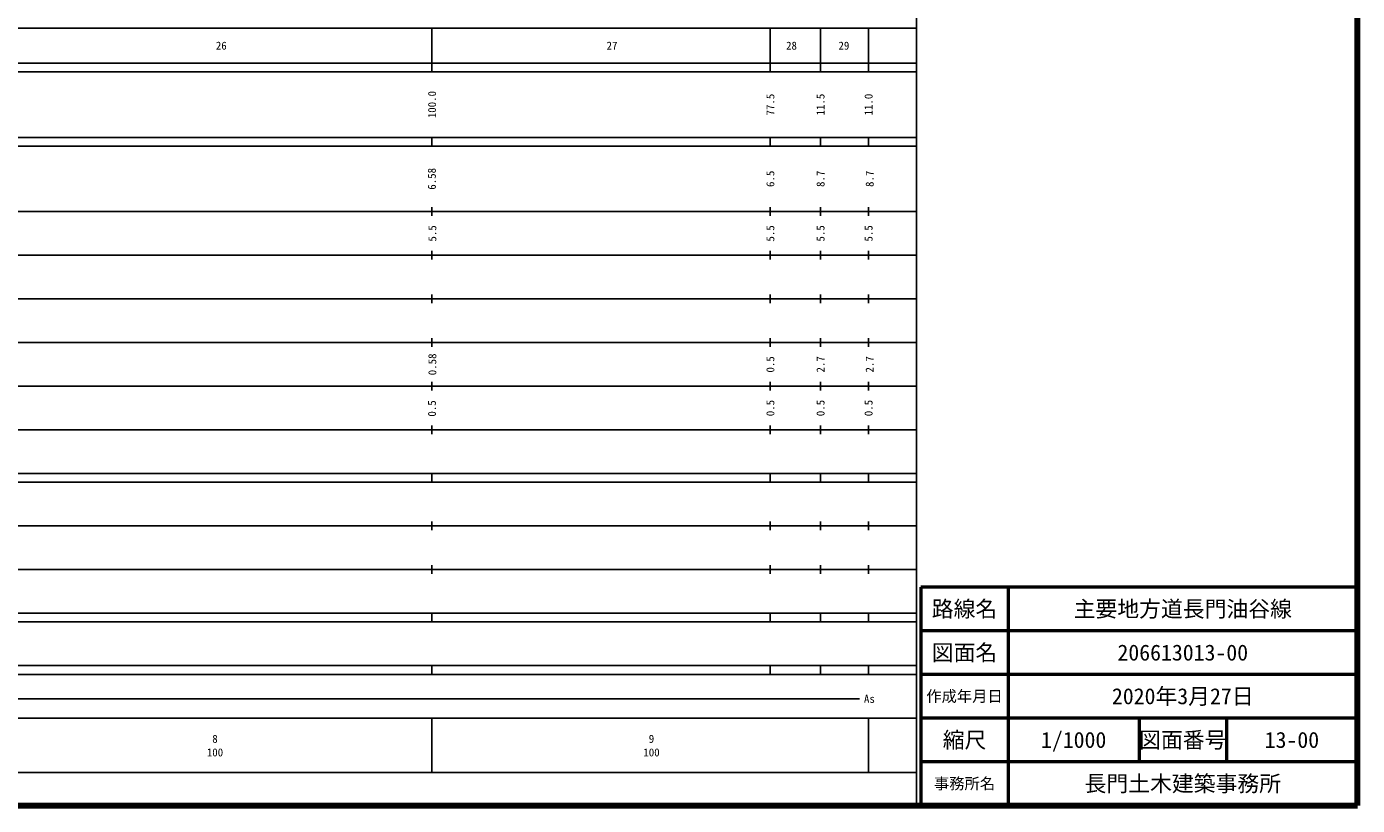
# Model space of a CAD drawing. Units: millimetres on the paper, enlarged 1000 times. Extents: x 40000 to 680000, y 20000 to 380000.
# Drawn here: x 375134 to 680000, y 20000 to 198357 of the extents above; entities that cross this region are included whole.
import ezdxf
from ezdxf.enums import TextEntityAlignment as Align

# ---------------------------------------------------------------- set-up
doc = ezdxf.new("R2010")
doc.units = ezdxf.units.MM
doc.header["$LTSCALE"] = 1000
for name, color, linetype, lineweight in [('M-TTL', 2, 'Continuous', 140), ('M-TTL-BAND', 7, 'Continuous', 25), ('M-TTL-FRAM', 2, 'Continuous', 50), ('M-TTL-LINE', 7, 'Continuous', 50), ('M-TTL-TXT', 7, 'Continuous', 13)]:
    doc.layers.add(name, color=color, linetype=linetype, lineweight=lineweight)
doc.styles.add('ＭＳ ゴシック', font='')
doc.styles.get('ＭＳ ゴシック').set_extended_font_data('MS Gothic')

msp = doc.modelspace()

# ---------------------------------------------------------------- linework, layer by layer
at = {"layer": 'M-TTL'}
for p, q in [((680000, 20000), (680000, 380000)), ((40000, 20000), (680000, 20000))]:
    msp.add_line(p, q, dxfattribs=at)
at = {"layer": 'M-TTL-BAND'}
for p, q in [((579000, 20000), (579000, 370000)), ((68000, 198000), (579000, 198000)), ((468000, 198000), (468000, 188000)), ((545500, 198000), (545500, 188000)), ((557000, 198000), (557000, 188000)), ((568000, 198000), (568000, 188000)), ((40000, 190000), (579000, 190000)), ((40000, 188000), (579000, 188000)), ((40000, 173000), (579000, 173000)), ((40000, 171000), (579000, 171000)), ((468000, 171000), (468000, 173000)), ((545500, 173000), (545500, 171000)), ((557000, 173000), (557000, 171000)), ((568000, 171000), (568000, 173000)), ((40000, 156000), (579000, 156000)), ((468000, 155000), (468000, 157000)), ((545500, 157000), (545500, 155000)), ((557000, 157000), (557000, 155000)), ((568000, 155000), (568000, 157000)), ((468000, 145000), (468000, 147000)), ((545500, 147000), (545500, 145000)), ((557000, 147000), (557000, 145000)), ((568000, 145000), (568000, 147000)), ((46000, 146000), (579000, 146000)), ((52000, 136000), (579000, 136000)), ((468000, 135000), (468000, 137000)), ((545500, 137000), (545500, 135000)), ((557000, 137000), (557000, 135000)), ((568000, 135000), (568000, 137000)), ((46000, 126000), (579000, 126000)), ((468000, 125000), (468000, 127000)), ((545500, 127000), (545500, 125000)), ((557000, 127000), (557000, 125000)), ((568000, 125000), (568000, 127000)), ((52000, 116000), (579000, 116000)), ((468000, 115000), (468000, 117000)), ((545500, 117000), (545500, 115000)), ((557000, 117000), (557000, 115000)), ((568000, 115000), (568000, 117000)), ((468000, 105000), (468000, 107000)), ((545500, 107000), (545500, 105000)), ((557000, 107000), (557000, 105000)), ((568000, 105000), (568000, 107000)), ((46000, 106000), (579000, 106000)), ((40000, 96000), (579000, 96000)), ((468000, 94000), (468000, 96000)), ((545500, 96000), (545500, 94000)), ((557000, 96000), (557000, 94000)), ((568000, 94000), (568000, 96000)), ((40000, 94000), (579000, 94000)), ((49000, 84000), (579000, 84000)), ((468000, 83000), (468000, 85000)), ((545500, 85000), (545500, 83000)), ((557000, 85000), (557000, 83000)), ((568000, 83000), (568000, 85000)), ((40000, 74000), (579000, 74000)), ((468000, 73000), (468000, 75000)), ((545500, 75000), (545500, 73000)), ((557000, 75000), (557000, 73000)), ((568000, 73000), (568000, 75000)), ((40000, 64000), (579000, 64000)), ((40000, 62000), (579000, 62000)), ((468000, 62000), (468000, 64000)), ((545500, 64000), (545500, 62000)), ((557000, 64000), (557000, 62000)), ((568000, 62000), (568000, 64000)), ((40000, 52000), (579000, 52000)), ((468000, 50000), (468000, 52000)), ((545500, 52000), (545500, 50000)), ((557000, 52000), (557000, 50000)), ((568000, 50000), (568000, 52000)), ((40000, 50000), (579000, 50000)), ((70805, 44406), (565903, 44406)), ((40000, 40000), (579000, 40000)), ((468000, 40000), (468000, 27500)), ((568000, 40000), (568000, 27500)), ((68000, 27500), (579000, 27500))]:
    msp.add_line(p, q, dxfattribs=at)
at = {"layer": 'M-TTL-FRAM'}
for p, q in [((680000, 70000), (580000, 70000)), ((580000, 70000), (580000, 20000))]:
    msp.add_line(p, q, dxfattribs=at)
at = {"layer": 'M-TTL-LINE'}
for p, q in [((600000, 70000), (600000, 20000)), ((680000, 60000), (580000, 60000)), ((680000, 50000), (580000, 50000)), ((680000, 40000), (580000, 40000)), ((630000, 40000), (630000, 30000)), ((650000, 40000), (650000, 30000)), ((680000, 30000), (580000, 30000))]:
    msp.add_line(p, q, dxfattribs=at)

# ---------------------------------------------------------------- texts
at = {"layer": 'M-TTL-BAND', "style": 'ＭＳ ゴシック'}
for s, p in [('26', (419729, 194000)), ('27', (509244, 194000)), ('28', (550365, 194000)), ('29', (562366, 194000)), ('As', (568201, 44406)), ('8', (418288, 35238)), ('9', (518288, 35238)), ('100', (418288, 32131)), ('100', (518288, 32131))]:
    msp.add_text(s, height=1833, dxfattribs=at).set_placement(p, align=Align.MIDDLE_CENTER)
for s, p in [('100.0', (468010, 180500)), ('77.5', (545511, 180500)), ('11.5', (557011, 180500)), ('11.0', (568012, 180500)), ('6.58', (467963, 163500)), ('6.5', (545511, 163500)), ('8.7', (557011, 163500)), ('8.7', (568262, 163500)), ('5.5', (468075, 151000)), ('5.5', (545511, 151000)), ('5.5', (557011, 151000)), ('5.5', (568012, 151000)), ('0.58', (468075, 121000)), ('0.5', (545511, 121000)), ('2.7', (557011, 121000)), ('2.7', (568262, 121000)), ('0.5', (467987, 110907)), ('0.5', (545511, 111000)), ('0.5', (557011, 111000)), ('0.5', (568012, 111000))]:
    msp.add_text(s, height=1833, rotation=90, dxfattribs=at).set_placement(p, align=Align.MIDDLE_CENTER)
at = {"layer": 'M-TTL-TXT', "style": 'ＭＳ ゴシック'}
for s, height, p in [('路線名', 3666, (590000, 65000)), ('主要地方道長門油谷線', 3666, (640000, 65000)), ('図面名', 3666, (590000, 55000)), ('206613013-00', 3666, (640000, 55000)), ('作成年月日', 2566, (590000, 45000)), ('2020年3月27日', 3666, (640000, 45000)), ('縮尺', 3666, (590000, 35000)), ('1/1000', 3666, (615000, 35000)), ('図面番号', 3666, (640000, 35000)), ('13-00', 3666, (665000, 35000)), ('事務所名', 2566, (590000, 25000)), ('長門土木建築事務所', 3666, (640000, 25000))]:
    msp.add_text(s, height=height, dxfattribs=at).set_placement(p, align=Align.MIDDLE_CENTER)

doc.saveas('drawing.dxf')
